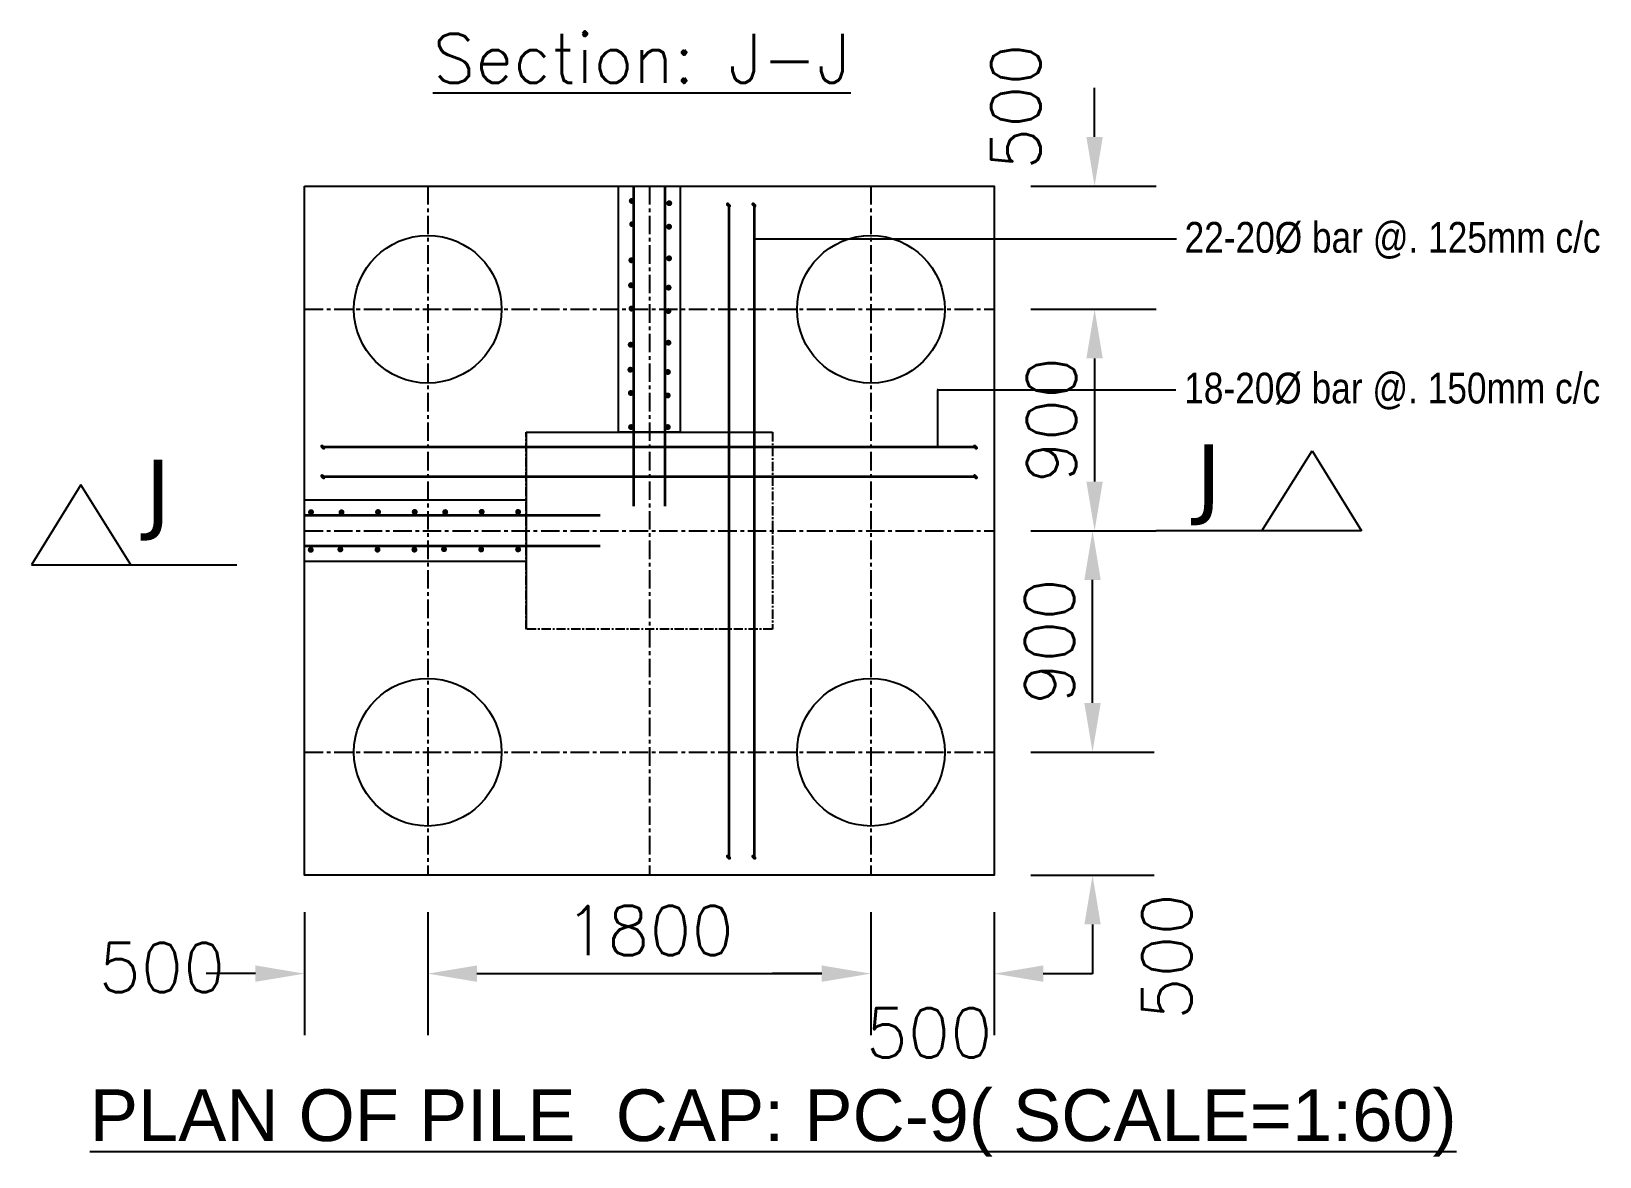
# Model space of a CAD drawing. Header units: millimetres. Extents: x 6239764 to 13047540, y 367704 to 979893.
# Drawn here: x 6608786 to 6615155, y 369181 to 373754 of the extents above; entities that cross this region are included whole.
import ezdxf
from ezdxf import colors
from ezdxf.entities.mleader import LeaderData, LeaderLine
from ezdxf.math import Vec2, Vec3

# ---------------------------------------------------------------- set-up
doc = ezdxf.new("R2010")
doc.units = ezdxf.units.MM
doc.header["$LTSCALE"] = 300
for name, pattern in [('CENTERX2', [4, 2.5, -0.5, 0.5, -0.5]), ('G', [2, 1.25, -0.25, 0.25, -0.25]), ('K', [2.5, 1.25, -0.25, 0.25, -0.25, 0.25, -0.25])]:
    doc.linetypes.add(name, pattern=pattern)
for name, color, linetype in [('05', 1, 'G'), ('07', 6, 'K'), ('BOU', 12, 'Continuous'), ('DIM', 4, 'Continuous'), ('TEXT', 7, 'Continuous')]:
    doc.layers.add(name, color=color, linetype=linetype)
doc.layers.add('ROD', color=10, linetype='Continuous', lineweight=35)
doc.styles.add('1-100', font='romans.shx', dxfattribs={"height": 200})
doc.styles.add('1-37.5', font='arial.ttf')
doc.styles.add('NARROW', font='ARIALN.TTF')
doc.styles.get("Standard").update_dxf_attribs({"font": 'txt8.shx', "width": 0.7, "bigfont": 'hztxt_ii.shx'})
doc.styles.add('ver', font='verdana.ttf')
doc.dimstyles.new('1-100', dxfattribs={"dimtxt": 210, "dimasz": 200, "dimexe": 250, "dimexo": 150, "dimgap": 75, "dimtad": 1, "dimdec": 0, "dimzin": 3, "dimdsep": 46, "dimtxsty": '1-100', "dimcen": 0.09, "dimclrd": 161, "dimclre": 161, "dimclrt": 161, "dimadec": 0, "dimazin": 0, "dimtfac": 1, "dimtdec": 0, "dimtofl": 0, "dimtmove": 2, "dimatfit": 3, "dimfxl": 1, "dimtolj": 1, "dimtzin": 0, "dimarcsym": 0})

# ---------------------------------------------------------------- blocks, each defined once
blk = doc.blocks.new('*D405')
at = {"layer": '07', "color": 161, "linetype": 'Continuous', "lineweight": -2, "ltscale": 0.1, "transparency": 16777216}
for p, q in [((6612845.5, 372624.6), (6613353.8, 372624.6)), ((6613103.8, 372424.6), (6613103.8, 371924.6)), ((6612845.5, 371724.6), (6613353.8, 371724.6))]:
    blk.add_line(p, q, dxfattribs=at)
at = {"layer": '07', "color": 161, "linetype": 'Continuous', "ltscale": 0.1, "transparency": 16777216}
for points in [[(6613070.5, 372424.6), (6613137.1, 372424.6), (6613103.8, 372624.6)], [(6613070.5, 371924.6), (6613137.1, 371924.6), (6613103.8, 371724.6)]]:
    blk.add_solid(points, dxfattribs=at)
at = {"layer": 'Defpoints', "color": 0, "linetype": 'Continuous', "ltscale": 0.1, "transparency": 16777216}
for p in [(6612695.5, 372624.6), (6612695.5, 371724.6), (6613103.8, 371724.6)]:
    blk.add_point(p, dxfattribs=at)
at = {"layer": '07', "color": 161, "linetype": 'Continuous', "ltscale": 0.1, "transparency": 16777216, "insert": (6612928.8, 372174.6), "char_height": 200, "attachment_point": 5, "rotation": 90, "style": '1-100'}
blk.add_mtext('\\A1;900', dxfattribs=at)
blk = doc.blocks.new('*D406')
at = {"layer": '07', "color": 161, "linetype": 'Continuous', "lineweight": -2, "ltscale": 0.1, "transparency": 16777216}
for p, q in [((6612845.5, 371724.6), (6613345.5, 371724.6)), ((6613095.5, 371024.6), (6613095.5, 371524.6)), ((6612845.5, 370824.6), (6613345.5, 370824.6))]:
    blk.add_line(p, q, dxfattribs=at)
at = {"layer": '07', "color": 161, "linetype": 'Continuous', "ltscale": 0.1, "transparency": 16777216}
for points in [[(6613062.2, 371524.6), (6613128.8, 371524.6), (6613095.5, 371724.6)], [(6613062.2, 371024.6), (6613128.8, 371024.6), (6613095.5, 370824.6)]]:
    blk.add_solid(points, dxfattribs=at)
at = {"layer": 'Defpoints', "color": 0, "linetype": 'Continuous', "ltscale": 0.1, "transparency": 16777216}
for p in [(6612695.5, 371724.6), (6613095.5, 371724.6), (6612695.5, 370824.6)]:
    blk.add_point(p, dxfattribs=at)
at = {"layer": '07', "color": 161, "linetype": 'Continuous', "ltscale": 0.1, "transparency": 16777216, "insert": (6612920.5, 371274.6), "char_height": 200, "attachment_point": 5, "rotation": 90, "style": '1-100'}
blk.add_mtext('\\A1;900', dxfattribs=at)
blk = doc.blocks.new('*D407')
at = {"layer": '07', "color": 161, "linetype": 'Continuous', "lineweight": -2, "ltscale": 0.1, "transparency": 16777216}
for p, q in [((6609895.5, 370174.6), (6609895.5, 369674.8)), ((6610395.5, 370174.6), (6610395.5, 369674.8)), ((6609695.5, 369924.8), (6609495.5, 369924.8)), ((6610595.5, 369924.8), (6610795.5, 369924.8))]:
    blk.add_line(p, q, dxfattribs=at)
at = {"layer": '07', "color": 161, "linetype": 'Continuous', "ltscale": 0.1, "transparency": 16777216}
for points in [[(6609695.5, 369958.2), (6609695.5, 369891.5), (6609895.5, 369924.8)], [(6610595.5, 369958.2), (6610595.5, 369891.5), (6610395.5, 369924.8)]]:
    blk.add_solid(points, dxfattribs=at)
at = {"layer": 'Defpoints', "color": 0, "linetype": 'Continuous', "ltscale": 0.1, "transparency": 16777216}
for p in [(6609895.5, 370324.6), (6610395.5, 370324.6), (6610395.5, 369924.8)]:
    blk.add_point(p, dxfattribs=at)
at = {"layer": '07', "color": 161, "linetype": 'Continuous', "ltscale": 0.1, "transparency": 16777216, "insert": (6609316.1, 369949.9), "char_height": 200, "attachment_point": 5, "style": '1-100'}
blk.add_mtext('\\A1;500', dxfattribs=at)
blk = doc.blocks.new('*D408')
at = {"layer": '07', "color": 161, "linetype": 'Continuous', "lineweight": -2, "ltscale": 0.1, "transparency": 16777216}
for p, q in [((6610395.5, 370174.6), (6610395.5, 369674.8)), ((6612195.5, 370174.6), (6612195.5, 369674.8)), ((6610595.5, 369924.8), (6611995.5, 369924.8))]:
    blk.add_line(p, q, dxfattribs=at)
at = {"layer": '07', "color": 161, "linetype": 'Continuous', "ltscale": 0.1, "transparency": 16777216}
for points in [[(6610595.5, 369958.2), (6610595.5, 369891.5), (6610395.5, 369924.8)], [(6611995.5, 369958.2), (6611995.5, 369891.5), (6612195.5, 369924.8)]]:
    blk.add_solid(points, dxfattribs=at)
at = {"layer": 'Defpoints', "color": 0, "linetype": 'Continuous', "ltscale": 0.1, "transparency": 16777216}
for p in [(6610395.5, 370324.6), (6612195.5, 370324.6), (6612195.5, 369924.8)]:
    blk.add_point(p, dxfattribs=at)
at = {"layer": '07', "color": 161, "linetype": 'Continuous', "ltscale": 0.1, "transparency": 16777216, "insert": (6611295.5, 370099.8), "char_height": 200, "attachment_point": 5, "style": '1-100'}
blk.add_mtext('\\A1;1800', dxfattribs=at)
blk = doc.blocks.new('*D409')
at = {"layer": '07', "color": 161, "linetype": 'Continuous', "lineweight": -2, "ltscale": 0.1, "transparency": 16777216}
for p, q in [((6612195.5, 370174.6), (6612195.5, 369674.8)), ((6612695.5, 370174.6), (6612695.5, 369674.8)), ((6611995.5, 369924.8), (6611795.5, 369924.8)), ((6612895.5, 369924.8), (6613095.5, 369924.8))]:
    blk.add_line(p, q, dxfattribs=at)
at = {"layer": '07', "color": 161, "linetype": 'Continuous', "ltscale": 0.1, "transparency": 16777216}
for points in [[(6611995.5, 369958.2), (6611995.5, 369891.5), (6612195.5, 369924.8)], [(6612895.5, 369958.2), (6612895.5, 369891.5), (6612695.5, 369924.8)]]:
    blk.add_solid(points, dxfattribs=at)
at = {"layer": 'Defpoints', "color": 0, "linetype": 'Continuous', "ltscale": 0.1, "transparency": 16777216}
for p in [(6612195.5, 370324.6), (6612695.5, 370324.6), (6612695.5, 369924.8)]:
    blk.add_point(p, dxfattribs=at)
at = {"layer": '07', "color": 161, "linetype": 'Continuous', "ltscale": 0.1, "transparency": 16777216, "insert": (6612431.5, 369684.5), "char_height": 200, "attachment_point": 5, "style": '1-100'}
blk.add_mtext('\\A1;500', dxfattribs=at)
blk = doc.blocks.new('*D410')
at = {"layer": '07', "color": 161, "linetype": 'Continuous', "lineweight": -2, "ltscale": 0.1, "transparency": 16777216}
for p, q in [((6613095.5, 371024.6), (6613095.5, 371224.6)), ((6612845.5, 370824.6), (6613345.5, 370824.6)), ((6612845.5, 370324.6), (6613345.5, 370324.6)), ((6613095.5, 370124.6), (6613095.5, 369924.6))]:
    blk.add_line(p, q, dxfattribs=at)
at = {"layer": '07', "color": 161, "linetype": 'Continuous', "ltscale": 0.1, "transparency": 16777216}
for points in [[(6613062.2, 371024.6), (6613128.8, 371024.6), (6613095.5, 370824.6)], [(6613062.2, 370124.6), (6613128.8, 370124.6), (6613095.5, 370324.6)]]:
    blk.add_solid(points, dxfattribs=at)
at = {"layer": 'Defpoints', "color": 0, "linetype": 'Continuous', "ltscale": 0.1, "transparency": 16777216}
for p in [(6612695.5, 370824.6), (6613095.5, 370824.6), (6612695.5, 370324.6)]:
    blk.add_point(p, dxfattribs=at)
at = {"layer": '07', "color": 161, "linetype": 'Continuous', "ltscale": 0.1, "transparency": 16777216, "insert": (6613397, 369994.3), "char_height": 200, "attachment_point": 5, "rotation": 90, "style": '1-100'}
blk.add_mtext('\\A1;500', dxfattribs=at)
blk = doc.blocks.new('*D411')
at = {"layer": '07', "color": 161, "linetype": 'Continuous', "lineweight": -2, "ltscale": 0.1, "transparency": 16777216}
for p, q in [((6613103.8, 373324.6), (6613103.8, 373524.6)), ((6612845.5, 373124.6), (6613353.8, 373124.6)), ((6612845.5, 372624.6), (6613353.8, 372624.6)), ((6613103.8, 372424.6), (6613103.8, 372224.6))]:
    blk.add_line(p, q, dxfattribs=at)
at = {"layer": '07', "color": 161, "linetype": 'Continuous', "ltscale": 0.1, "transparency": 16777216}
for points in [[(6613070.5, 373324.6), (6613137.1, 373324.6), (6613103.8, 373124.6)], [(6613070.5, 372424.6), (6613137.1, 372424.6), (6613103.8, 372624.6)]]:
    blk.add_solid(points, dxfattribs=at)
at = {"layer": 'Defpoints', "color": 0, "linetype": 'Continuous', "ltscale": 0.1, "transparency": 16777216}
for p in [(6612695.5, 373124.6), (6612695.5, 372624.6), (6613103.8, 372624.6)]:
    blk.add_point(p, dxfattribs=at)
at = {"layer": '07', "color": 161, "linetype": 'Continuous', "ltscale": 0.1, "transparency": 16777216, "insert": (6612783.5, 373448), "char_height": 200, "attachment_point": 5, "rotation": 90, "style": '1-100'}
blk.add_mtext('\\A1;500', dxfattribs=at)

msp = doc.modelspace()

# ---------------------------------------------------------------- hatches: boundary and pattern name
at = {"layer": 'ROD'}
h = msp.add_hatch(dxfattribs=at)
h.set_pattern_fill('ANSI31', color=256)
h.set_pattern_definition([(45, (6444763.60816, 679450.29174), (-0.08838834765, 0.08838834765), [])])
h.paths.add_polyline_path([(6611623.9, 373048.9, 1), (6611611.2, 373048.9, 1)])
h = msp.add_hatch(dxfattribs=at)
h.set_pattern_fill('ANSI31', color=256)
h.set_pattern_definition([(45, (6444866.94018, 679450.29174), (-0.08838834765, 0.08838834765), [])])
h.paths.add_polyline_path([(6611727.2, 373048.9, 1), (6611714.5, 373048.9, 1)])
h = msp.add_hatch(dxfattribs=at)
h.set_pattern_fill('ANSI31', color=256)
h.set_pattern_definition([(45, (6443116.2991, 678466.6172), (-0.08838834765, 0.08838834765), [])])
h.paths.add_polyline_path([(6609976.6, 372065.2, 1), (6609963.9, 372065.2, 1)])
h = msp.add_hatch(dxfattribs=at)
h.set_pattern_fill('ANSI31', color=256)
h.set_pattern_definition([(45, (6445766.2991, 678466.6172), (-0.08838834765, 0.08838834765), [])])
h.paths.add_polyline_path([(6612626.6, 372065.2, 1), (6612613.9, 372065.2, 1)])
h = msp.add_hatch(dxfattribs=at)
h.set_pattern_fill('ANSI31', color=256)
h.set_pattern_definition([(45, (6443116.2991, 678346.20744), (-0.08838834765, 0.08838834765), [])])
h.paths.add_polyline_path([(6609976.6, 371944.8, 1), (6609963.9, 371944.8, 1)])
h = msp.add_hatch(dxfattribs=at)
h.set_pattern_fill('ANSI31', color=256)
h.set_pattern_definition([(45, (6445766.2991, 678346.20744), (-0.08838834765, 0.08838834765), [])])
h.paths.add_polyline_path([(6612626.6, 371944.8, 1), (6612613.9, 371944.8, 1)])
h = msp.add_hatch(dxfattribs=at)
h.set_pattern_fill('ANSI31', color=256)
h.set_pattern_definition([(45, (6444763.60816, 676800.29174), (-0.08838834765, 0.08838834765), [])])
h.paths.add_polyline_path([(6611623.9, 370398.9, 1), (6611611.2, 370398.9, 1)])
h = msp.add_hatch(dxfattribs=at)
h.set_pattern_fill('ANSI31', color=256)
h.set_pattern_definition([(45, (6444866.94018, 676800.29174), (-0.08838834765, 0.08838834765), [])])
h.paths.add_polyline_path([(6611727.2, 370398.9, 1), (6611714.5, 370398.9, 1)])

# ---------------------------------------------------------------- linework, layer by layer
at = {"color": 8, "linetype": 'CENTERX2', "ltscale": 0.1}
for p, q in [((6610395.5, 373124.6), (6610395.5, 370324.6)), ((6611295.5, 373124.6), (6611295.5, 370324.6)), ((6612195.5, 373124.6), (6612195.5, 370324.6)), ((6609895.5, 372624.6), (6612695.5, 372624.6)), ((6609895.5, 371724.6), (6612695.5, 371724.6)), ((6609895.5, 370824.6), (6612695.5, 370824.6))]:
    msp.add_line(p, q, dxfattribs=at)
at = {"color": 6, "ltscale": 0.1}
for p, q in [((6612467.1, 372297.7), (6613434.4, 372297.7)), ((6610795.5, 372124.6), (6611795.5, 372124.6)), ((6610795.5, 372124.6), (6610795.5, 371324.6))]:
    msp.add_line(p, q, dxfattribs=at)
for points in [[(6611170.5, 373124.6), (6611420.5, 373124.6), (6611420.5, 372124.6), (6611170.5, 372124.6)], [(6609895.5, 371849.6), (6610795.5, 371849.6), (6610795.5, 371599.6), (6609895.5, 371599.6)]]:
    msp.add_lwpolyline(points, close=True, dxfattribs=at)
at = {"color": 1, "ltscale": 0.1, "const_width": 12}
for points in [[(6611218.1, 373064.8, 1), (6611230.1, 373064.8, 1)], [(6611370.4, 373055.5, 1), (6611382.4, 373055.5, 1)], [(6611219.9, 372970.2, 1), (6611231.9, 372970.2, 1)], [(6611369.6, 372960.1, 1), (6611381.6, 372960.1, 1)], [(6611216.6, 372823.5, 1), (6611228.6, 372823.5, 1)], [(6611369.8, 372831.6, 1), (6611381.8, 372831.6, 1)], [(6611215.3, 372721.9, 1), (6611227.3, 372721.9, 1)], [(6611367.7, 372712.5, 1), (6611379.7, 372712.5, 1)], [(6611217.1, 372627.3, 1), (6611229.1, 372627.3, 1)], [(6611366.8, 372617.2, 1), (6611378.8, 372617.2, 1)], [(6611213.9, 372480.6, 1), (6611225.9, 372480.6, 1)], [(6611367.1, 372488.7, 1), (6611379.1, 372488.7, 1)], [(6611212.6, 372379, 1), (6611224.6, 372379, 1)], [(6611364.9, 372369.6, 1), (6611376.9, 372369.6, 1)], [(6611214.3, 372284.3, 1), (6611226.3, 372284.3, 1)], [(6611364.1, 372274.3, 1), (6611376.1, 372274.3, 1)], [(6611215.3, 372145.8, 1), (6611227.3, 372145.8, 1)], [(6611364.3, 372145.8, 1), (6611376.3, 372145.8, 1)], [(6609915.5, 371800.1, 1), (6609927.5, 371800.1, 1)], [(6610039.4, 371799.4, 1), (6610051.4, 371799.4, 1)], [(6610187.6, 371800.6, 1), (6610199.6, 371800.6, 1)], [(6610336.6, 371801, 1), (6610348.6, 371801, 1)], [(6610460.5, 371800.3, 1), (6610472.5, 371800.3, 1)], [(6610608.7, 371801.5, 1), (6610620.7, 371801.5, 1)], [(6610756.6, 371800.9, 1), (6610768.6, 371800.9, 1)], [(6609914.3, 371646.9, 1), (6609926.3, 371646.9, 1)], [(6610034.6, 371648.7, 1), (6610046.6, 371648.7, 1)], [(6610185.5, 371647.8, 1), (6610197.5, 371647.8, 1)], [(6610335.4, 371647.8, 1), (6610347.4, 371647.8, 1)], [(6610455.7, 371649.5, 1), (6610467.7, 371649.5, 1)], [(6610606.6, 371648.7, 1), (6610618.6, 371648.7, 1)], [(6610756.5, 371648.7, 1), (6610768.5, 371648.7, 1)]]:
    msp.add_lwpolyline(points, format="xyb", close=True, dxfattribs=at)
at = {"color": 22, "ltscale": 0.1}
for centre in [(6610395.5, 372624.6), (6612195.5, 372624.6), (6610395.5, 370824.6), (6612195.5, 370824.6)]:
    msp.add_circle(centre, 300, dxfattribs=at)
at = {"layer": '05', "ltscale": 0.1}
msp.add_lwpolyline([(6610795.5, 372124.6), (6611795.5, 372124.6), (6611795.5, 371324.6), (6610795.5, 371324.6)], close=True, dxfattribs=at)
at = {"layer": 'BOU', "color": 141, "ltscale": 0.1}
msp.add_lwpolyline([(6609895.5, 373124.6), (6612695.5, 373124.6), (6612695.5, 370324.6), (6609895.5, 370324.6)], close=True, dxfattribs=at)
at = {"layer": 'DIM', "ltscale": 3}
for p, q in [((6613783.7, 371724.6), (6613987.6, 372049.6)), ((6613987.6, 372049.6), (6614188, 371724.6)), ((6608986.2, 371910.8), (6608785.7, 371585.8)), ((6609190, 371585.8), (6608986.2, 371910.8)), ((6614188, 371724.6), (6613353.8, 371724.6)), ((6608785.7, 371585.8), (6609619.9, 371585.8))]:
    msp.add_line(p, q, dxfattribs=at)
at = {"layer": 'ROD'}
for p, q in [((6611617.8, 373049.6), (6611617.8, 370399.6)), ((6611721.1, 373049.6), (6611721.1, 370399.6)), ((6609970.5, 372066), (6612620.5, 372066)), ((6609970.5, 371945.5), (6612620.5, 371945.5))]:
    msp.add_line(p, q, dxfattribs=at)
for points in [[(6611232.5, 371824.6), (6611232.5, 373124.6)], [(6611358.5, 373124.6), (6611358.5, 371824.6)], [(6609895.5, 371787.6), (6611095.5, 371787.6)], [(6611095.5, 371661.6), (6609895.5, 371661.6)]]:
    msp.add_lwpolyline(points, dxfattribs=at)

# ---------------------------------------------------------------- texts
at = {"lineweight": 25}
for s, height, style, p in [('22-20Ø bar @. 125mm c/c', 125, 'NARROW', (6613469.4, 372854.3)), ('18-20Ø bar @. 150mm c/c', 125, 'NARROW', (6613467.8, 372241.8)), ('J', 258.5, 'ver', (6613514.3, 371817.6)), ('J', 258.5, 'ver', (6609248.1, 371755.2))]:
    msp.add_text(s, height=height, dxfattribs=dict(at, style=style)).set_placement(p)
at = {"layer": 'DIM', "lineweight": 25}
msp.add_text('%%USection: J-J', height=200, dxfattribs=at).set_placement((6610416.7, 373544.4, 0))
at = {"layer": 'TEXT', "linetype": 'Continuous', "ltscale": 0.5, "insert": (6608941.8, 369454.3), "char_height": 210, "attachment_point": 1, "style": '1-37.5'}
msp.add_mtext('{\\L PLAN OF PILE  CAP: PC-9( SCALE=1:60)}', dxfattribs=at)

# ---------------------------------------------------------------- dimensions: what is measured, and where the dimension line sits
at = {"layer": '07', "color": 6, "linetype": 'Continuous', "ltscale": 0.1}
for base, p1, p2, picture, middle in [((6613103.8, 372624.6), (6612695.5, 373124.6), (6612695.5, 372624.6), '*D411', (6612783.5, 373448)), ((6613095.5, 370824.6), (6612695.5, 370324.6), (6612695.5, 370824.6), '*D410', (6613397, 369994.3))]:
    dim = msp.add_linear_dim(base=base, p1=p1, p2=p2, angle=90, dimstyle='1-100', dxfattribs=at)
    dim.commit()
    dim.dimension.update_dxf_attribs({"geometry": picture, "text_midpoint": middle, "dimtype": 160})
for base, p1, picture, middle in [((6613103.8, 371724.6), (6612695.5, 372624.6), '*D405', (6612928.8, 372174.6)), ((6613095.5, 371724.6), (6612695.5, 370824.6), '*D406', (6612920.5, 371274.6))]:
    dim = msp.add_linear_dim(base=base, p1=p1, p2=(6612695.5, 371724.6), angle=90, dimstyle='1-100', dxfattribs=at)
    dim.commit()
    dim.dimension.update_dxf_attribs({"geometry": picture, "text_midpoint": middle})
for base, p1, p2, picture, middle in [((6610395.5, 369924.8), (6609895.5, 370324.6), (6610395.5, 370324.6), '*D407', (6609316.1, 369949.9)), ((6612695.5, 369924.8), (6612195.5, 370324.6), (6612695.5, 370324.6), '*D409', (6612431.5, 369684.5))]:
    dim = msp.add_linear_dim(base=base, p1=p1, p2=p2, dimstyle='1-100', dxfattribs=at)
    dim.commit()
    dim.dimension.update_dxf_attribs({"geometry": picture, "text_midpoint": middle, "dimtype": 160})
dim = msp.add_linear_dim(base=(6612195.5, 369924.8), p1=(6610395.5, 370324.6), p2=(6612195.5, 370324.6), dimstyle='1-100', dxfattribs=at)
dim.commit()
dim.dimension.update_dxf_attribs({"geometry": '*D408', "text_midpoint": (6611295.5, 370099.8)})

# ---------------------------------------------------------------- leaders
at = {"color": 6, "ltscale": 0.1}
ml = msp.add_multileader_mtext('Standard', dxfattribs=at)
ml.set_content('', color=6)
ml.set_leader_properties()
ml.build(insert=Vec2(0, 0))
ml.multileader.update_dxf_attribs({"text_right_attachment_type": 6, "dogleg_length": 0.36})
ctx = ml.context
ctx.base_point, ctx.plane_origin = Vec3(6613436, 372910.3), Vec3(6611721.1, 372910.3)
ctx.right_attachment = 6
notes = []
notes.append((ctx, [(0, (1, 1, 0), (6613435.6, 372910.3), (1, 0), 0.36, [(0, [(6611721.1, 372910.3)], 0, [])])]))
ctx.mtext.insert, ctx.mtext.flow_direction = Vec3(6613438, 372912.3), 5
ml = msp.add_multileader_mtext('Standard', dxfattribs=at)
ml.set_content('', color=6)
ml.set_leader_properties()
ml.build(insert=Vec2(0, 0))
ml.multileader.update_dxf_attribs({"text_right_attachment_type": 6, "dogleg_length": 0.36})
ctx = ml.context
ctx.base_point, ctx.plane_origin = Vec3(6612462.7, 372299.7), Vec3(6612467.1, 372066)
ctx.right_attachment, ctx.text_align_type = 6, 2
notes.append((ctx, [(0, (1, 1, 0), (6612467.1, 372297.7), (-1, 0), 0.36, [(0, [(6612467.1, 372066)], 0, [])])]))
ctx.mtext.insert, ctx.mtext.alignment, ctx.mtext.flow_direction = Vec3(6612464.7, 372301.7), 3, 5
for ctx, leaders in notes:
    for number, flags, end, landing, length, lines in leaders:
        leader = LeaderData()
        leader.index, (leader.has_last_leader_line, leader.has_dogleg_vector, leader.attachment_direction) = number, flags
        leader.last_leader_point, leader.dogleg_vector, leader.dogleg_length = Vec3(end), Vec3(landing), length
        for number, points, colour, breaks in lines:
            line = LeaderLine()
            line.index, line.vertices, line.color, line.breaks = number, Vec3.list(points), colors.encode_raw_color(colour), breaks
            leader.lines.append(line)
        ctx.leaders.append(leader)

doc.saveas('drawing.dxf')
